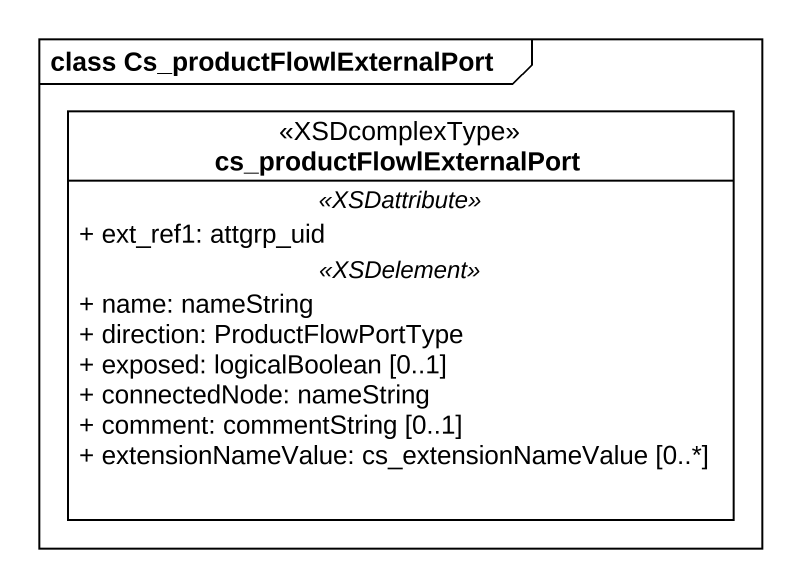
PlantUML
@startuml
mainframe class Cs_productFlowlExternalPort
hide circle
hide empty members
skinparam classAttributeIconSize 0
class cs_productFlowlExternalPort <<XSDcomplexType>> {
  .. <<XSDattribute>> ..
  + ext_ref1: attgrp_uid
  .. <<XSDelement>> ..
  + name: nameString
  + direction: ProductFlowPortType
  + exposed: logicalBoolean [0..1]
  + connectedNode: nameString
  + comment: commentString [0..1]
  + extensionNameValue: cs_extensionNameValue [0..*]
}
@enduml
